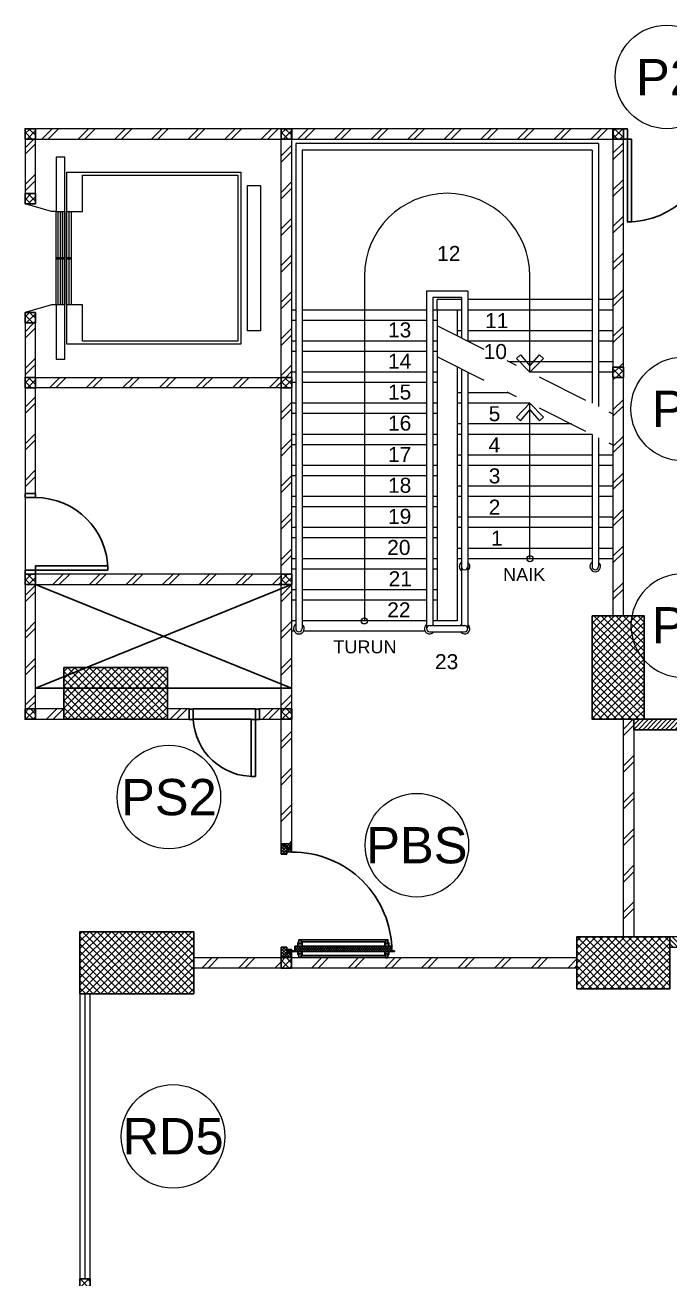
# Model space of a CAD drawing. Header units: millimetres. Extents: x -108 to 351, y -17 to 192.
# Drawn here: x 158.84 to 165.07, y 37.7 to 49.8 of the extents above; entities that cross this region are included whole.
import ezdxf
from ezdxf.enums import TextEntityAlignment as Align

# ---------------------------------------------------------------- set-up
doc = ezdxf.new("R2010")
doc.units = ezdxf.units.MM
doc.linetypes.add('DASHDOT', pattern=[1, 0.5, -0.25, 0, -0.25])
for name, color, linetype, lineweight in [('ars', 11, 'Continuous', 0), ('ars @ 1', 11, 'Continuous', 0), ('ARSIR', 31, 'Continuous', 5), ('KOL', 1, 'Continuous', 30), ('KOLOM', 4, 'Continuous', 9), ('lan', 7, 'Continuous', 15), ('LIFT', 15, 'Continuous', 15), ('NOT', 7, 'Continuous', 20), ('Stair', 7, 'Continuous', 15), ('tem', 5, 'Continuous', 20)]:
    doc.layers.add(name, color=color, linetype=linetype, lineweight=lineweight)
doc.layers.add('as', color=1, linetype='Continuous', plot=False)
for name, color, linetype in [('HID', 1, 'Continuous'), ('Kusen', 30, 'Continuous'), ('STL', 6, 'Continuous')]:
    doc.layers.add(name, color=color, linetype=linetype)
doc.styles.add('RM25', font='arial.ttf')
doc.styles.add('S', font='simplex', dxfattribs={"width": 0.75})
doc.styles.get("Standard").update_dxf_attribs({"font": 'arial.ttf'})
pattern_1 = [(45, (0, 0), (-0.1767767, 0.1767767), []), (45, (0.0625, 0), (-0.1767767, 0.1767767), [])]
pattern_2 = [(45, (0, -3e-11), (-0.1767767, 0.1767767), []), (45, (0.0625, -3e-11), (-0.1767767, 0.1767767), [])]
pattern_3 = [(45, (0, -5), (-0.03535534, 0.03535534), []), (135, (0, -5), (-0.03535534, -0.03535534), [])]
pattern_4 = [(225, (1.1, 1e-06), (-0.014142, 0.014142), []), (135, (1.1, 1e-06), (0.014142, 0.014142), [])]
pattern_5 = [(315, (-2e-13, 1e-06), (0.014142, 0.014142), []), (45, (-2e-13, 1e-06), (-0.014142, 0.014142), [])]

# ---------------------------------------------------------------- blocks, each defined once
blk = doc.blocks.new('K 10.10')
at = {"layer": 'ars'}
h = blk.add_hatch(dxfattribs=at)
h.set_pattern_fill('_USER', color=256, scale=0.05, angle=45, double=1, pattern_type=0)
h.set_pattern_definition([(45, (0, 0), (-0.035355339, 0.035355339), []), (135, (0, 0), (-0.035355339, -0.035355339), [])])
h.paths.add_polyline_path([(1560.538, 1380.407), (1560.638, 1380.407), (1560.638, 1380.507), (1560.538, 1380.507)])
at = {"layer": 'KOL'}
blk.add_lwpolyline([(1560.538, 1380.407), (1560.638, 1380.407), (1560.638, 1380.507), (1560.538, 1380.507)], close=True, dxfattribs=at)
blk = doc.blocks.new('k1')
at = {"layer": 'ars'}
h = blk.add_hatch(dxfattribs=at)
h.set_pattern_fill('_USER', color=256, scale=0.05, angle=45, double=1, pattern_type=0)
h.set_pattern_definition(pattern_3)
h.paths.add_polyline_path([(-0.3, -0.55), (0.3, -0.55), (0.3, 0.55), (-0.3, 0.55)])
at = {"layer": 'KOL'}
blk.add_lwpolyline([(-0.3, -0.55), (0.3, -0.55), (0.3, 0.55), (-0.3, 0.55)], close=True, dxfattribs=at)
blk = doc.blocks.new('k2')
at = {"layer": 'ars'}
h = blk.add_hatch(dxfattribs=at)
h.set_pattern_fill('_USER', color=256, scale=0.05, angle=45, double=1, pattern_type=0)
h.set_pattern_definition(pattern_3)
h.paths.add_polyline_path([(-0.25, -0.5), (0.25, -0.5), (0.25, 0.5), (-0.25, 0.5)])
at = {"layer": 'KOL'}
blk.add_lwpolyline([(-0.25, -0.5), (0.25, -0.5), (0.25, 0.5), (-0.25, 0.5)], close=True, dxfattribs=at)
blk = doc.blocks.new('k3')
at = {"layer": 'ars'}
h = blk.add_hatch(dxfattribs=at)
h.set_pattern_fill('_USER', color=256, scale=0.05, angle=45, double=1, pattern_type=0)
h.set_pattern_definition([(45, (0, -5.05), (-0.03535534, 0.03535534), []), (135, (0, -5.05), (-0.03535534, -0.03535534), [])])
h.paths.add_polyline_path([(-0.25, -0.45), (0.25, -0.45), (0.25, 0.45), (-0.25, 0.45)])
at = {"layer": 'KOL'}
blk.add_lwpolyline([(-0.25, -0.45), (0.25, -0.45), (0.25, 0.45), (-0.25, 0.45)], close=True, dxfattribs=at)
blk = doc.blocks.new('P.80')
at = {"layer": 'Kusen'}
for points in [[(-69.809, -74.837), (-69.769, -74.837), (-69.769, -74.037), (-69.809, -74.037)], [(-70.609, -74.937), (-70.569, -74.937), (-70.569, -74.837), (-70.609, -74.837)], [(-69.769, -74.937), (-69.729, -74.937), (-69.729, -74.837), (-69.769, -74.837)]]:
    blk.add_lwpolyline(points, close=True, dxfattribs=at)
blk.add_arc((-69.769, -74.837), 0.8, 90, 180, dxfattribs=at)
blk = doc.blocks.new('D-P90')
at = {"layer": 'ars'}
h = blk.add_hatch(dxfattribs=at)
h.set_pattern_fill('ANSI37', color=256, scale=0.005, angle=-90, style=0)
h.set_pattern_definition([(45, (-1350.94906, -1248.591899), (0.01122532015, -0.01122532015), []), (315, (-1350.94906, -1248.591899), (-0.01122532015, -0.01122532015), [])])
h.paths.add_polyline_path([(0.009, -0.183, -0.414214), (0.01, -0.184), (0.01, -1.116, -0.414214), (0.009, -1.117), (-0.034, -1.117, 0.414214), (-0.037, -1.12), (-0.037, -1.142, -1), (-0.038, -1.142), (-0.038, -0.158, -1), (-0.037, -0.158), (-0.037, -0.181, 0.414214), (-0.034, -0.183)])
at = {"layer": 'as'}
for p, q in [((-0.04, -0.158), (-0.046, -0.158)), ((-0.042, -0.161), (-0.042, -0.155))]:
    blk.add_line(p, q, dxfattribs=at)
at = {"layer": 'HID'}
for p, q in [((-0.044, -0.125), (-0.092, -0.077)), ((-0.042, -0.123), (-0.091, -0.075)), ((-0.066, -0.147), (-0.023, -0.104)), ((-0.063, -0.147), (-0.023, -0.107)), ((0.966, -0.147), (0.923, -0.104)), ((0.963, -0.147), (0.923, -0.107)), ((0.942, -0.123), (0.991, -0.075)), ((0.944, -0.125), (0.992, -0.077))]:
    blk.add_line(p, q, dxfattribs=at)
for points in [[(-0.044, -0.125), (-0.044, -0.125), (-0.042, -0.123), (-0.042, -0.123)], [(0.944, -0.125), (0.944, -0.125), (0.942, -0.123), (0.942, -0.123)]]:
    blk.add_lwpolyline(points, dxfattribs=at)
at = {"layer": 'KOL'}
blk.add_line((0.97, -0.13), (0.97, -0.15), dxfattribs=at)
at = {"layer": 'Kusen', "ltscale": 2}
for p, q in [((-0.099, -0.221), (-0.099, -1.06)), ((-0.079, -0.241), (-0.079, -1.06)), ((-0.074, -0.211), (-0.04, -0.211)), ((-0.074, -0.221), (-0.074, -0.211)), ((-0.074, -0.251), (-0.074, -0.241)), ((-0.061, -0.251), (-0.061, -0.211)), ((-0.04, -0.251), (-0.04, -0.211)), ((0.046, -0.211), (0.012, -0.211)), ((0.012, -0.251), (0.012, -0.211)), ((0.033, -0.251), (0.033, -0.211)), ((0.046, -0.221), (0.046, -0.211)), ((0.046, -0.251), (0.046, -0.241)), ((0.053, -0.241), (0.053, -1.06)), ((0.073, -0.221), (0.073, -1.06)), ((-0.074, -0.251), (-0.04, -0.251)), ((0.046, -0.251), (0.012, -0.251)), ((-0.074, -1.05), (-0.04, -1.05)), ((-0.074, -1.05), (-0.074, -1.06)), ((-0.074, -1.08), (-0.074, -1.09)), ((-0.061, -1.05), (-0.061, -1.09)), ((-0.04, -1.05), (-0.04, -1.09)), ((0.046, -1.05), (0.012, -1.05)), ((0.012, -1.05), (0.012, -1.09)), ((0.033, -1.05), (0.033, -1.09)), ((0.046, -1.05), (0.046, -1.06)), ((0.046, -1.08), (0.046, -1.09)), ((-0.074, -1.09), (-0.04, -1.09)), ((0.046, -1.09), (0.012, -1.09))]:
    blk.add_line(p, q, dxfattribs=at)
at = {"layer": 'Kusen'}
for p, q in [((-0.042, -0.155), (-0.038, -0.156)), ((-0.042, -0.157), (-0.038, -0.158))]:
    blk.add_line(p, q, dxfattribs=at)
at = {"layer": 'Kusen', "ltscale": 2}
for points in [[(-0.099, -0.241), (-0.061, -0.241), (-0.061, -0.221), (-0.099, -0.221), (-0.099, -0.241)], [(0.073, -0.241), (0.033, -0.241), (0.033, -0.221), (0.073, -0.221), (0.073, -0.241)], [(-0.101, -1.06), (-0.061, -1.06), (-0.061, -1.08), (-0.101, -1.08), (-0.101, -1.06)], [(0.073, -1.06), (0.033, -1.06), (0.033, -1.08), (0.073, -1.08), (0.073, -1.06)]]:
    blk.add_lwpolyline(points, dxfattribs=at)
at = {"layer": 'Kusen'}
blk.add_circle((-0.042, -0.158), 0.001, dxfattribs=at)
for radius, start, end in [(0.0025, 75.7804, 11.3851), (0.961, 270, 0.4597)]:
    blk.add_arc((-0.042, -0.158), radius, start, end, dxfattribs=at)
at = {"layer": 'STL'}
for p, q in [((-0.038, -0.158), (-0.038, -1.142)), ((-0.037, -0.181), (-0.037, -0.158)), ((-0.034, -0.183), (0.009, -0.183)), ((0.01, -0.184), (0.01, -1.116)), ((-0.037, -1.12), (-0.037, -1.142)), ((-0.034, -1.117), (0.009, -1.117))]:
    blk.add_line(p, q, dxfattribs=at)
for points in [[(0, -0.1), (0, -0.103), (-0.019, -0.103, 0.414214), (-0.02, -0.105), (-0.02, -0.148, -0.414214), (-0.022, -0.15), (-0.068, -0.15, -0.414214), (-0.07, -0.148), (-0.07, -0.13), (-0.067, -0.13), (-0.067, -0.146, 0.414214), (-0.065, -0.147), (-0.024, -0.147, 0.414214), (-0.023, -0.146), (-0.023, -0.102, -0.414214), (-0.021, -0.1)], [(0.9, -0.1), (0.9, -0.103), (0.919, -0.103, -0.414214), (0.92, -0.105), (0.92, -0.148, 0.414214), (0.922, -0.15), (0.968, -0.15, 0.414214), (0.97, -0.148), (0.97, -0.13), (0.967, -0.13), (0.967, -0.146, -0.414214), (0.966, -0.147), (0.925, -0.147, -0.414214), (0.923, -0.146), (0.923, -0.102, 0.414214), (0.921, -0.1)]]:
    blk.add_lwpolyline(points, format="xyb", close=True, dxfattribs=at)
blk.add_lwpolyline([(0.009, -0.182), (-0.034, -0.182, -0.414214), (-0.035, -0.181), (-0.035, -0.158, 1), (-0.04, -0.158), (-0.04, -1.142, 1), (-0.035, -1.142), (-0.035, -1.12, -0.414214), (-0.034, -1.119), (0.009, -1.119, 0.414214), (0.012, -1.116), (0.012, -0.184)], format="xyb", dxfattribs=at)
for centre, radius, start, end in [((-0.038, -0.158), 0.00075, 0, 180), ((-0.034, -0.181), 0.0025, 180, 270), ((0.009, -0.184), 0.0025, 360, 90), ((0.009, -0.184), 0.001, 360, 90), ((-0.038, -1.142), 0.00075, 180, 0), ((-0.034, -1.12), 0.0025, 90, 180), ((0.009, -1.116), 0.001, 270, 0)]:
    blk.add_arc(centre, radius, start, end, dxfattribs=at)
blk = doc.blocks.new('PINTU DARURAT')
at = {"layer": 'ARSIR'}
h = blk.add_hatch(dxfattribs=at)
h.set_pattern_fill('_USER', color=256, scale=0.02, angle=315, style=0, double=1, pattern_type=0)
h.set_pattern_definition(pattern_5)
edge = h.paths.add_edge_path()
edge.add_line((0, 0), (0.1, 0))
edge.add_line((0.1, 0), (0.1, 0.05))
edge.add_line((0.1, 0.05), (0.077, 0.05))
edge.add_line((0.077, 0.05), (0.077, 0.096))
edge.add_arc((0.076, 0.096), 0.0015, 360, 450)
edge.add_line((0.075, 0.097), (0.035, 0.097))
edge.add_arc((0.035, 0.096), 0.0015, 90, 180)
edge.add_line((0.033, 0.096), (0.033, 0.08))
edge.add_line((0.033, 0.08), (0.03, 0.08))
edge.add_line((0.03, 0.08), (0.03, 0.1))
edge.add_line((0.03, 0.1), (0, 0.1))
edge.add_line((0, 0.1), (0, 0))
h = blk.add_hatch(dxfattribs=at)
h.set_pattern_fill('_USER', color=256, scale=0.02, angle=315, style=0, double=1, pattern_type=0)
h.set_pattern_definition(pattern_5)
edge = h.paths.add_edge_path()
edge.add_line((0, 0), (0.1, 0))
edge.add_line((0.1, 0), (0.1, 0.05))
edge.add_line((0.1, 0.05), (0.077, 0.05))
edge.add_line((0.077, 0.05), (0.077, 0.096))
edge.add_arc((0.076, 0.096), 0.0015, 360, 450)
edge.add_line((0.075, 0.097), (0.035, 0.097))
edge.add_arc((0.035, 0.096), 0.0015, 90, 180)
edge.add_line((0.033, 0.096), (0.033, 0.08))
edge.add_line((0.033, 0.08), (0.03, 0.08))
edge.add_line((0.03, 0.08), (0.03, 0.1))
edge.add_line((0.03, 0.1), (0, 0.1))
edge.add_line((0, 0.1), (0, 0))
h = blk.add_hatch(dxfattribs=at)
h.set_pattern_fill('_USER', color=256, scale=0.02, angle=315, style=0, double=1, pattern_type=0)
h.set_pattern_definition(pattern_4)
edge = h.paths.add_edge_path()
edge.add_line((1.1, 0), (1, 0))
edge.add_line((1, 0), (1, 0.05))
edge.add_line((1, 0.05), (1.023, 0.05))
edge.add_line((1.023, 0.05), (1.023, 0.096))
edge.add_arc((1.024, 0.096), 0.0015, -630, -540, ccw=False)
edge.add_line((1.024, 0.097), (1.065, 0.097))
edge.add_arc((1.065, 0.096), 0.0015, -360, -270, ccw=False)
edge.add_line((1.067, 0.096), (1.067, 0.08))
edge.add_line((1.067, 0.08), (1.07, 0.08))
edge.add_line((1.07, 0.08), (1.07, 0.1))
edge.add_line((1.07, 0.1), (1.1, 0.1))
edge.add_line((1.1, 0.1), (1.1, 0))
h = blk.add_hatch(dxfattribs=at)
h.set_pattern_fill('_USER', color=256, scale=0.02, angle=315, style=0, double=1, pattern_type=0)
h.set_pattern_definition(pattern_4)
edge = h.paths.add_edge_path()
edge.add_line((1.1, 0), (1, 0))
edge.add_line((1, 0), (1, 0.05))
edge.add_line((1, 0.05), (1.023, 0.05))
edge.add_line((1.023, 0.05), (1.023, 0.096))
edge.add_arc((1.024, 0.096), 0.0015, -630, -540, ccw=False)
edge.add_line((1.024, 0.097), (1.065, 0.097))
edge.add_arc((1.065, 0.096), 0.0015, -360, -270, ccw=False)
edge.add_line((1.067, 0.096), (1.067, 0.08))
edge.add_line((1.067, 0.08), (1.07, 0.08))
edge.add_line((1.07, 0.08), (1.07, 0.1))
edge.add_line((1.07, 0.1), (1.1, 0.1))
edge.add_line((1.1, 0.1), (1.1, 0))
at = {"layer": 'KOL'}
blk.add_line((1.1, 0.1), (1.1, 0), dxfattribs=at)
blk.add_line((1.1, 0.1), (1.1, 0), dxfattribs=at)
blk.add_line((1.1, 0.1), (1.1, 0), dxfattribs=at)
blk.add_line((1.1, 0.1), (1.1, 0), dxfattribs=at)
for points in [[(0, 0), (0.1, 0), (0.1, 0.05), (0.077, 0.05), (0.077, 0.096, 0.414214), (0.075, 0.097), (0.035, 0.097, 0.414214), (0.033, 0.096), (0.033, 0.08), (0.03, 0.08), (0.03, 0.1), (0, 0.1)], [(0, 0), (0.1, 0), (0.1, 0.05), (0.077, 0.05), (0.077, 0.096, 0.414214), (0.075, 0.097), (0.035, 0.097, 0.414214), (0.033, 0.096), (0.033, 0.08), (0.03, 0.08), (0.03, 0.1), (0, 0.1)], [(1.1, 0), (1, 0), (1, 0.05), (1.023, 0.05), (1.023, 0.096, -0.414214), (1.024, 0.097), (1.065, 0.097, -0.414214), (1.067, 0.096), (1.067, 0.08), (1.07, 0.08), (1.07, 0.1), (1.1, 0.1)], [(1.1, 0), (1, 0), (1, 0.05), (1.023, 0.05), (1.023, 0.096, -0.414214), (1.024, 0.097), (1.065, 0.097, -0.414214), (1.067, 0.096), (1.067, 0.08), (1.07, 0.08), (1.07, 0.1), (1.1, 0.1)]]:
    blk.add_lwpolyline(points, format="xyb", close=True, dxfattribs=at)
at = {"layer": 'Kusen', "xscale": -1, "rotation": 180}
blk.add_blockref('D-P90', (0.1, -0.05), dxfattribs=at)
blk = doc.blocks.new('LIFT PENUMPANG')
at = {"layer": 'LIFT'}
for points in [[(-0.705, 1.955), (-0.705, 1.83), (0.695, 1.83), (0.695, 1.955)], [(-0.835, 1.765), (-0.835, 0.085), (0.825, 0.085), (0.825, 1.765)], [(-0.805, 1.735), (-0.805, 0.235), (-0.455, 0.235), (-0.455, 0.085), (0.445, 0.085), (0.445, 0.235), (0.795, 0.235), (0.795, 1.735)], [(-0.455, 0.085), (0.445, 0.085), (0.445, 0.125), (-0.455, 0.125)], [(-0.455, 0.105), (0.445, 0.105), (0.445, 0.125), (-0.455, 0.125)], [(-0.01, 0.125), (0, 0.125), (0, 0.085), (-0.01, 0.085)], [(-0.455, 0.025), (0.445, 0.025), (0.445, 0.065), (-0.455, 0.065)], [(-0.455, 0.045), (0.445, 0.045), (0.445, 0.065), (-0.455, 0.065)], [(-0.455, -0.02), (0.445, -0.02), (0.445, 0.02), (-0.455, 0.02)], [(-0.455, 0), (0.445, 0), (0.445, 0.02), (-0.455, 0.02)], [(-0.01, 0.065), (0, 0.065), (0, 0.025), (-0.01, 0.025)], [(-0.01, 0.02), (0, 0.02), (0, -0.02), (-0.01, -0.02)]]:
    blk.add_lwpolyline(points, close=True, dxfattribs=at)
for points in [[(-0.455, -0.02), (-0.98, -0.02), (-0.98, 0.065), (0.97, 0.065), (0.97, -0.02), (0.445, -0.02)], [(-0.455, -0.02), (-0.455, -0.065), (-0.53, -0.32)], [(0.445, -0.02), (0.445, -0.065), (0.52, -0.32)]]:
    blk.add_lwpolyline(points, dxfattribs=at)
at = {"layer": 'KOLOM', "extrusion": (0, 0, -1), "zscale": -1, "rotation": 270}
blk.add_blockref('K 10.10', (-1379.877, 1560.318), dxfattribs=at)
at = {"layer": 'KOLOM', "extrusion": (0, 0, -1), "xscale": -1, "zscale": -1, "rotation": 90}
blk.add_blockref('K 10.10', (1379.887, 1560.318), dxfattribs=at)
blk = doc.blocks.new('P.60')
at = {"layer": 'Kusen'}
for points in [[(1472.835, 997.535), (1472.875, 997.535), (1472.875, 997.435), (1472.835, 997.435)], [(1473.475, 997.535), (1473.515, 997.535), (1473.515, 997.435), (1473.475, 997.435)], [(1472.875, 996.885), (1472.915, 996.885), (1472.915, 997.435), (1472.875, 997.435)]]:
    blk.add_lwpolyline(points, close=True, dxfattribs=at)
blk.add_arc((1472.895, 997.466), 0.581, 268.0266, 356.9943, dxfattribs=at)
blk = doc.blocks.new('LANTAI-1')
at = {"layer": 'ars'}
h = blk.add_hatch(dxfattribs=at)
h.set_pattern_fill('ANSI31', color=256, scale=0.25, angle=180, style=0)
h.set_pattern_definition([(45, (37.817207, 49.424637), (-0.022097087, 0.022097087), [])])
h.paths.add_polyline_path([(6.617, 43.625), (37.717, 43.625), (37.817, 43.625), (37.817, 50.345), (37.717, 50.345), (37.717, 43.725), (6.617, 43.725)])
h = blk.add_hatch(dxfattribs=at)
h.set_pattern_fill('TEMBOK', color=256, scale=0.25)
h.set_pattern_definition([(45, (-2.475, 9e-08), (-0.1767767, 0.1767767), []), (45, (-2.4125, 9e-08), (-0.1767767, 0.1767767), [])])
h.paths.add_polyline_path([(3.212, 49.425), (0.837, 49.425), (0.837, 49.325), (3.212, 49.325)])
h = blk.add_hatch(dxfattribs=at)
h.set_pattern_fill('TEMBOK', color=256, scale=0.25)
h.set_pattern_definition(pattern_2)
h.paths.add_polyline_path([(6.417, 49.425), (3.312, 49.425), (3.312, 49.325), (6.417, 49.325)])
h = blk.add_hatch(dxfattribs=at)
h.set_pattern_fill('TEMBOK', color=256, scale=0.25)
h.set_pattern_definition(pattern_2)
h.paths.add_polyline_path([(6.417, 47.125), (6.517, 47.125), (6.517, 49.325), (6.417, 49.325)])
h = blk.add_hatch(dxfattribs=at)
h.set_pattern_fill('TEMBOK', color=256, scale=0.25)
h.set_pattern_definition(pattern_2)
h.paths.add_polyline_path([(6.417, 44.725), (6.517, 44.725), (6.517, 47.025), (6.417, 47.025)])
h = blk.add_hatch(dxfattribs=at)
h.set_pattern_fill('TEMBOK', color=256, scale=0.25)
h.set_pattern_definition([(45, (-1e-14, 0.7), (-0.1767767, 0.1767767), []), (45, (0.0625, 0.7), (-0.1767767, 0.1767767), [])])
h.paths.add_polyline_path([(3.312, 46.925), (3.312, 45.125), (3.212, 45.125), (3.212, 46.925)])
h = blk.add_hatch(dxfattribs=at)
h.set_pattern_fill('TEMBOK', color=256, scale=0.25)
h.set_pattern_definition(pattern_2)
h.paths.add_polyline_path([(0.737, 43.825), (0.837, 43.825), (0.837, 45.025), (0.737, 45.025)])
h = blk.add_hatch(dxfattribs=at)
h.set_pattern_fill('TEMBOK', color=256, scale=0.25)
h.set_pattern_definition([(45, (-5.0828, 1.46964), (-0.1767767, 0.1767767), []), (45, (-5.0203, 1.46964), (-0.1767767, 0.1767767), [])])
h.paths.add_polyline_path([(3.212, 45.125), (0.837, 45.125), (0.837, 45.025), (3.212, 45.025)])
h = blk.add_hatch(dxfattribs=at)
h.set_pattern_fill('TEMBOK', color=256, scale=0.25)
h.set_pattern_definition(pattern_2)
h.paths.add_polyline_path([(3.212, 43.825), (3.312, 43.825), (3.312, 45.025), (3.212, 45.025)])
h = blk.add_hatch(dxfattribs=at)
h.set_pattern_fill('TEMBOK', color=256, scale=0.25)
h.set_pattern_definition([(45, (-5.3578, 1.36964), (-0.1767767, 0.1767767), []), (45, (-5.2953, 1.36964), (-0.1767767, 0.1767767), [])])
h.paths.add_polyline_path([(1.112, 43.825), (0.837, 43.825), (0.837, 43.725), (1.112, 43.725)])
h = blk.add_hatch(dxfattribs=at)
h.set_pattern_fill('TEMBOK', color=256, scale=0.25)
h.set_pattern_definition([(45, (-4.1828, 1.34964), (-0.1767767, 0.1767767), []), (45, (-4.1203, 1.34964), (-0.1767767, 0.1767767), [])])
h.paths.add_polyline_path([(2.322, 43.825), (2.112, 43.825), (2.112, 43.725), (2.322, 43.725)])
h = blk.add_hatch(dxfattribs=at)
h.set_pattern_fill('TEMBOK', color=256, scale=0.25)
h.set_pattern_definition([(45, (-3.2928, 1.34964), (-0.1767767, 0.1767767), []), (45, (-3.2303, 1.34964), (-0.1767767, 0.1767767), [])])
h.paths.add_polyline_path([(3.212, 43.825), (3.002, 43.825), (3.002, 43.725), (3.212, 43.725)])
h = blk.add_hatch(dxfattribs=at)
h.set_pattern_fill('TEMBOK', color=256, scale=0.25)
h.set_pattern_definition(pattern_1)
h.paths.add_polyline_path([(3.212, 42.525), (3.312, 42.525), (3.312, 43.725), (3.212, 43.725)])
h = blk.add_hatch(dxfattribs=at)
h.set_pattern_fill('TEMBOK', color=256, scale=0.25)
h.set_pattern_definition(pattern_2)
h.paths.add_polyline_path([(6.517, 43.725), (6.617, 43.725), (6.617, 41.635), (6.517, 41.635)])
h = blk.add_hatch(dxfattribs=at)
h.set_pattern_fill('ANSI31', color=256, scale=0.25, style=0)
h.set_pattern_definition([(315, (7.26757, 41.624637), (-0.022097087, -0.022097087), [])])
h.paths.add_polyline_path([(8.367, 17.615), (8.467, 17.615), (8.467, 16.325), (6.967, 16.325), (6.967, 16.425), (8.367, 16.425)])
h.paths.add_polyline_path([(8.367, 20.415), (8.467, 20.415), (8.467, 19.235), (8.367, 19.235)])
h.paths.add_polyline_path([(8.367, 23.515), (8.467, 23.515), (8.467, 22.035), (8.367, 22.035)])
h.paths.add_polyline_path([(8.367, 26.615), (8.467, 26.615), (8.467, 25.135), (8.367, 25.135)])
h.paths.add_polyline_path([(8.367, 29.715), (8.467, 29.715), (8.467, 28.235), (8.367, 28.235)])
h.paths.add_polyline_path([(8.367, 32.815), (8.467, 32.815), (8.467, 31.335), (8.367, 31.335)])
h.paths.add_polyline_path([(8.367, 35.915), (8.467, 35.915), (8.467, 34.435), (8.367, 34.435)])
h.paths.add_polyline_path([(8.467, 40.635), (8.367, 40.635), (8.367, 41.525), (6.967, 41.525), (6.967, 41.625), (8.467, 41.625)])
h.paths.add_polyline_path([(8.367, 39.015), (8.467, 39.015), (8.467, 37.535), (8.367, 37.535)])
h = blk.add_hatch(dxfattribs=at)
h.set_pattern_fill('TEMBOK', color=256, scale=0.25)
h.set_pattern_definition(pattern_1)
h.paths.add_polyline_path([(3.212, 41.325), (3.212, 41.425), (2.367, 41.425), (2.367, 41.325)])
h = blk.add_hatch(dxfattribs=at)
h.set_pattern_fill('TEMBOK', color=256, scale=0.25)
h.set_pattern_definition(pattern_1)
h.paths.add_polyline_path([(6.067, 41.325), (6.067, 41.425), (3.312, 41.425), (3.312, 41.325)])
at = {"layer": 'ars @ 1'}
h = blk.add_hatch(dxfattribs=at)
h.set_pattern_fill('TEMBOK', color=256, scale=0.25)
h.set_pattern_definition([(45, (1552.04382, -393.13056), (-0.176776695, 0.176776695), []), (45, (1552.10632, -393.13056), (-0.176776695, 0.176776695), [])])
h.paths.add_polyline_path([(0.837, 49.325), (0.737, 49.325), (0.737, 48.8), (0.837, 48.8)])
h = blk.add_hatch(dxfattribs=at)
h.set_pattern_fill('TEMBOK', color=256, scale=0.25)
h.set_pattern_definition(pattern_2)
h.paths.add_polyline_path([(3.212, 49.325), (3.312, 49.325), (3.312, 47.025), (3.212, 47.025)])
h = blk.add_hatch(dxfattribs=at)
h.set_pattern_fill('TEMBOK', color=256, scale=0.25)
h.set_pattern_definition([(45, (1552.04382, -394.90556), (-0.176776695, 0.176776695), []), (45, (1552.10632, -394.90556), (-0.176776695, 0.176776695), [])])
h.paths.add_polyline_path([(0.837, 47.55), (0.737, 47.55), (0.737, 47.025), (0.837, 47.025)])
h = blk.add_hatch(dxfattribs=at)
h.set_pattern_fill('TEMBOK', color=256, scale=0.25)
h.set_pattern_definition(pattern_2)
h.paths.add_polyline_path([(0.837, 46.925), (0.837, 47.025), (3.212, 47.025), (3.212, 46.925)])
h = blk.add_hatch(dxfattribs=at)
h.set_pattern_fill('TEMBOK', color=256, scale=0.25)
h.set_pattern_definition([(45, (1552.04382, -393.15768), (-0.176776695, 0.176776695), []), (45, (1552.10632, -393.15768), (-0.176776695, 0.176776695), [])])
h.paths.add_polyline_path([(0.837, 46.925), (0.737, 46.925), (0.737, 45.905), (0.837, 45.905)])
for p, q in [((3.312, 45.025), (0.837, 44.025)), ((0.837, 45.025), (3.312, 44.025)), ((0.837, 44.025), (3.312, 44.025)), ((2.962, 43.825), (2.362, 43.825)), ((2.922, 43.725), (2.362, 43.725))]:
    blk.add_line(p, q)
at = {"layer": 'ars'}
for p, q in [((6.277, 49.281), (3.352, 49.281)), ((3.352, 49.281), (3.352, 44.6)), ((6.277, 49.281), (6.277, 46.743)), ((6.215, 49.218), (3.415, 49.218)), ((3.415, 49.218), (3.415, 44.6)), ((6.215, 49.218), (6.215, 46.775)), ((5.015, 47.858), (4.615, 47.858)), ((4.615, 47.858), (4.615, 44.6)), ((4.952, 47.796), (4.677, 47.796)), ((4.677, 47.796), (4.677, 44.631)), ((4.952, 47.796), (4.952, 47.406)), ((5.015, 47.858), (5.015, 47.375)), ((4.952, 47.775), (4.717, 47.775)), ((4.717, 47.675), (4.717, 47.775)), ((6.215, 47.775), (5.015, 47.775)), ((6.417, 47.775), (6.277, 47.775)), ((3.352, 47.575), (3.312, 47.575)), ((4.615, 47.575), (3.415, 47.575)), ((4.717, 47.575), (4.677, 47.575)), ((4.952, 47.475), (4.912, 47.475)), ((6.215, 47.475), (5.015, 47.475)), ((6.417, 47.475), (6.277, 47.475)), ((3.352, 47.275), (3.312, 47.275)), ((4.615, 47.275), (3.415, 47.275)), ((4.717, 47.275), (4.677, 47.275)), ((4.952, 47.106), (4.952, 44.631)), ((5.015, 47.075), (5.015, 44.6)), ((6.215, 47.175), (5.415, 47.175)), ((6.417, 47.175), (6.277, 47.175)), ((3.352, 46.975), (3.312, 46.975)), ((4.615, 46.975), (3.415, 46.975)), ((4.717, 46.975), (4.677, 46.975)), ((4.952, 46.875), (4.912, 46.875)), ((5.415, 46.875), (5.015, 46.875)), ((3.352, 46.675), (3.312, 46.675)), ((4.615, 46.675), (3.415, 46.675)), ((4.717, 46.675), (4.677, 46.675)), ((4.952, 46.575), (4.912, 46.575)), ((6.015, 46.575), (5.015, 46.575)), ((6.215, 46.475), (6.215, 45.2)), ((3.352, 46.375), (3.312, 46.375)), ((4.615, 46.375), (3.415, 46.375)), ((4.717, 46.375), (4.677, 46.375)), ((6.277, 46.443), (6.277, 45.2)), ((4.952, 46.275), (4.912, 46.275)), ((6.215, 46.275), (5.015, 46.275)), ((6.417, 46.275), (6.277, 46.275)), ((3.352, 46.075), (3.312, 46.075)), ((4.615, 46.075), (3.415, 46.075)), ((4.717, 46.075), (4.677, 46.075)), ((4.952, 45.975), (4.912, 45.975)), ((6.215, 45.975), (5.015, 45.975)), ((6.417, 45.975), (6.277, 45.975)), ((3.352, 45.775), (3.312, 45.775)), ((4.615, 45.775), (3.415, 45.775)), ((4.717, 45.775), (4.677, 45.775)), ((4.952, 45.675), (4.912, 45.675)), ((6.215, 45.675), (5.015, 45.675)), ((6.417, 45.675), (6.277, 45.675)), ((3.352, 45.475), (3.312, 45.475)), ((4.615, 45.475), (3.415, 45.475)), ((4.717, 45.475), (4.677, 45.475)), ((4.952, 45.375), (4.912, 45.375)), ((6.215, 45.375), (5.015, 45.375)), ((6.417, 45.375), (6.277, 45.375)), ((3.352, 45.175), (3.312, 45.175)), ((4.615, 45.175), (3.415, 45.175)), ((4.717, 45.175), (4.677, 45.175)), ((3.352, 44.875), (3.312, 44.875)), ((4.615, 44.875), (3.415, 44.875)), ((4.717, 44.875), (4.677, 44.875)), ((3.339, 44.575), (3.312, 44.575)), ((4.601, 44.575), (3.428, 44.575)), ((4.646, 44.631), (4.983, 44.631)), ((4.646, 44.568), (4.983, 44.568))]:
    blk.add_line(p, q, dxfattribs=at)
for centre, radius, start, end in [((4.983, 45.2), 0.0512, 127.5719, 232.4281), ((4.983, 45.2), 0.0312, 180, 0), ((4.983, 45.2), 0.0512, 307.5719, 52.4281), ((6.246, 45.2), 0.0512, 127.5719, 52.4281), ((6.246, 45.2), 0.0312, 180, 0), ((3.383, 44.6), 0.0512, 127.5719, 52.4281), ((3.383, 44.6), 0.0312, 180, 0), ((4.646, 44.6), 0.0512, 127.5719, 322.4281), ((4.646, 44.6), 0.0312, 90, 270), ((4.646, 44.6), 0.0512, 37.5719, 52.4281), ((4.983, 44.6), 0.0512, 217.5719, 52.4281), ((4.983, 44.6), 0.0512, 127.5719, 142.4281), ((4.983, 44.6), 0.0312, 270, 90)]:
    blk.add_arc(centre, radius, start, end, dxfattribs=at)
at = {"layer": 'KOL'}
blk.add_lwpolyline([(6.617, 43.625), (37.717, 43.625), (37.817, 43.625), (37.817, 50.345), (37.717, 50.345), (37.717, 43.725), (6.617, 43.725), (6.617, 43.625)], dxfattribs=at)
at = {"layer": 'Kusen'}
for points in [[(0.737, 45.905), (0.737, 45.865), (0.837, 45.865), (0.837, 45.905)], [(0.737, 45.165), (0.737, 45.125), (0.837, 45.125), (0.837, 45.165)], [(0.837, 45.205), (0.837, 45.165), (1.537, 45.165), (1.537, 45.205)]]:
    blk.add_lwpolyline(points, close=True, dxfattribs=at)
blk.add_arc((0.837, 45.165), 0.7, 0, 90, dxfattribs=at)
at = {"layer": 'lan'}
for p, q in [((4.015, 48.001), (4.015, 44.675)), ((5.615, 47.075), (5.615, 48.001)), ((3.352, 47.675), (3.312, 47.675)), ((4.615, 47.675), (3.415, 47.675)), ((4.952, 47.675), (4.677, 47.675)), ((4.717, 47.675), (4.717, 44.675)), ((4.912, 47.675), (4.912, 47.426)), ((6.215, 47.675), (5.015, 47.675)), ((6.417, 47.675), (6.277, 47.675)), ((3.352, 47.375), (3.312, 47.375)), ((4.615, 47.375), (3.415, 47.375)), ((4.717, 47.375), (4.677, 47.375)), ((6.215, 47.375), (5.015, 47.375)), ((6.417, 47.375), (6.277, 47.375)), ((3.352, 47.075), (3.312, 47.075)), ((4.615, 47.075), (3.415, 47.075)), ((4.717, 47.075), (4.677, 47.075)), ((4.912, 47.126), (4.912, 44.675)), ((6.215, 47.075), (5.615, 47.075)), ((6.417, 47.075), (6.277, 47.075)), ((3.352, 46.775), (3.312, 46.775)), ((4.615, 46.775), (3.415, 46.775)), ((4.717, 46.775), (4.677, 46.775)), ((4.952, 46.775), (4.912, 46.775)), ((5.615, 46.775), (5.015, 46.775)), ((5.615, 45.275), (5.615, 46.775)), ((3.352, 46.475), (3.312, 46.475)), ((4.615, 46.475), (3.415, 46.475)), ((4.717, 46.475), (4.677, 46.475)), ((4.952, 46.475), (4.912, 46.475)), ((6.215, 46.475), (5.015, 46.475)), ((3.352, 46.175), (3.312, 46.175)), ((4.615, 46.175), (3.415, 46.175)), ((4.717, 46.175), (4.677, 46.175)), ((4.952, 46.175), (4.912, 46.175)), ((6.215, 46.175), (5.015, 46.175)), ((6.417, 46.175), (6.277, 46.175)), ((0.737, 45.865), (0.737, 45.165)), ((3.352, 45.875), (3.312, 45.875)), ((4.615, 45.875), (3.415, 45.875)), ((4.717, 45.875), (4.677, 45.875)), ((4.952, 45.875), (4.912, 45.875)), ((6.215, 45.875), (5.015, 45.875)), ((6.417, 45.875), (6.277, 45.875)), ((3.352, 45.575), (3.312, 45.575)), ((4.615, 45.575), (3.415, 45.575)), ((4.717, 45.575), (4.677, 45.575)), ((4.952, 45.575), (4.912, 45.575)), ((6.215, 45.575), (5.015, 45.575)), ((6.417, 45.575), (6.277, 45.575)), ((3.352, 45.275), (3.312, 45.275)), ((4.615, 45.275), (3.415, 45.275)), ((4.717, 45.275), (4.677, 45.275)), ((4.952, 45.275), (4.912, 45.275)), ((6.215, 45.275), (5.015, 45.275)), ((6.417, 45.275), (6.277, 45.275)), ((3.352, 44.975), (3.312, 44.975)), ((4.615, 44.975), (3.415, 44.975)), ((4.717, 44.975), (4.677, 44.975)), ((3.352, 44.675), (3.312, 44.675)), ((4.615, 44.675), (3.415, 44.675)), ((4.912, 44.675), (4.677, 44.675)), ((1.317, 38.325), (1.317, 41.075))]:
    blk.add_line(p, q, dxfattribs=at)
at = {"layer": 'lan', "linetype": 'DASHDOT'}
for p, q in [((4.721, 47.522), (6.417, 46.673)), ((4.721, 47.222), (6.417, 46.373))]:
    blk.add_line(p, q, dxfattribs=at)
at = {"layer": 'lan', "ltscale": 2}
for points in [[(5.706, 47.242), (5.745, 47.208), (5.615, 47.075), (5.484, 47.208), (5.523, 47.242), (5.615, 47.137), (5.706, 47.242)], [(5.706, 46.607), (5.745, 46.641), (5.615, 46.775), (5.484, 46.641), (5.523, 46.607), (5.615, 46.712), (5.706, 46.607)]]:
    blk.add_lwpolyline(points, close=True, dxfattribs=at)
at = {"layer": 'lan'}
blk.add_lwpolyline([(1.367, 41.075), (1.267, 41.075), (1.267, 38.325), (1.367, 38.325)], close=True, dxfattribs=at)
blk.add_arc((4.815, 48.001), 0.8, 0, 180, dxfattribs=at)
at = {"layer": 'Stair'}
for centre in [(5.615, 45.275), (4.015, 44.675)]:
    blk.add_circle(centre, 0.0296, dxfattribs=at)
at = {"layer": 'tem'}
for points in [[(0.837, 49.425), (0.837, 49.325), (3.312, 49.325), (3.312, 49.425)], [(6.417, 49.425), (3.312, 49.425), (3.312, 49.325), (6.417, 49.325)], [(0.837, 49.325), (0.737, 49.325), (0.737, 48.8), (0.837, 48.8)], [(3.212, 49.325), (3.312, 49.325), (3.312, 47.025), (3.212, 47.025)], [(0.837, 47.55), (0.737, 47.55), (0.737, 47.025), (0.837, 47.025)], [(0.837, 46.925), (0.837, 47.025), (3.212, 47.025), (3.212, 46.925)], [(0.837, 46.925), (0.737, 46.925), (0.737, 45.905), (0.837, 45.905)], [(3.312, 46.925), (3.312, 45.125), (3.212, 45.125), (3.212, 46.925)], [(0.837, 45.025), (0.737, 45.025), (0.737, 43.825), (0.837, 43.825)], [(3.212, 45.125), (0.837, 45.125), (0.837, 45.025), (3.212, 45.025)], [(3.312, 45.025), (3.312, 43.825), (3.212, 43.825), (3.212, 45.025)], [(1.112, 43.825), (0.837, 43.825), (0.837, 43.725), (1.112, 43.725)], [(2.322, 43.825), (2.112, 43.825), (2.112, 43.725), (2.322, 43.725)], [(3.212, 43.825), (3.002, 43.825), (3.002, 43.725), (3.212, 43.725)], [(3.312, 43.725), (3.312, 42.525), (3.212, 42.525), (3.212, 43.725)], [(6.617, 43.725), (6.617, 41.625), (6.517, 41.625), (6.517, 43.725)]]:
    blk.add_lwpolyline(points, close=True, dxfattribs=at)
at = {"layer": 'tem', "ltscale": 2}
for points in [[(6.417, 47.125), (6.517, 47.125), (6.517, 49.325), (6.417, 49.325)], [(6.417, 44.725), (6.517, 44.725), (6.517, 47.025), (6.417, 47.025)], [(3.212, 41.425), (3.212, 41.325), (2.367, 41.325), (2.367, 41.425)], [(6.067, 41.425), (6.067, 41.325), (3.312, 41.325), (3.312, 41.425)]]:
    blk.add_lwpolyline(points, close=True, dxfattribs=at)
blk.add_lwpolyline([(6.967, 16.325), (8.467, 16.325), (8.467, 41.625), (6.967, 41.625), (6.967, 41.525), (8.367, 41.525), (8.367, 16.425), (6.967, 16.425), (6.967, 16.325)], dxfattribs=at)
at = {"xscale": -1, "rotation": 270}
blk.add_blockref('LIFT PENUMPANG', (1.057, 48.18), dxfattribs=at)
at = {"color": 2, "xscale": -1, "rotation": 270}
blk.add_blockref('PINTU DARURAT', (3.212, 41.425), dxfattribs=at)
at = {"layer": 'KOL', "xscale": -1}
for name, p, rotation in [('k2', (6.467, 44.225), 180), ('k2', (1.612, 43.975), 90), ('k1', (1.817, 41.375), 90), ('k3', (6.517, 41.375), 270.0000000000001)]:
    blk.add_blockref(name, p, dxfattribs=dict(at, rotation=rotation))
at = {"layer": 'KOLOM', "extrusion": (0, 0, -1), "zscale": -1}
for p in [(-1561.376, -1331.082), (-1563.851, -1331.082), (-1567.056, -1331.082), (-1561.376, -1333.482), (-1563.851, -1333.482), (-1561.376, -1335.382), (-1563.851, -1335.382), (-1561.376, -1336.682), (-1563.851, -1336.682)]:
    blk.add_blockref('K 10.10', p, dxfattribs=at)
at = {"layer": 'KOLOM', "extrusion": (0, 0, -1), "zscale": -1, "rotation": 180}
blk.add_blockref('K 10.10', (1554.121, 1427.532), dxfattribs=at)
at = {"layer": 'KOLOM', "extrusion": (0, 0, -1), "xscale": -1, "zscale": -1}
for p, rotation in [((1377.195, 1601.963), 90), ((1377.195, 1601.963), 90), ((-1381.774, -1522.314), 270)]:
    blk.add_blockref('K 10.10', p, dxfattribs=dict(at, rotation=rotation))
at = {"layer": 'Kusen', "rotation": 180}
blk.add_blockref('P.80', (-63.212, -25.512), dxfattribs=at)
at = {"layer": 'Kusen', "xscale": -1}
blk.add_blockref('P.60', (1475.837, -953.711), dxfattribs=at)
at = {"layer": 'NOT', "char_height": 0.14482, "attachment_point": 7}
for s, insert in [('\\pi0.056192;12', (4.662, 48.148)), ('\\pi0.055451;13', (4.188, 47.409)), ('\\pi0.069429;11', (5.112, 47.5)), ('\\pi0.055698;10', (5.112, 47.2)), ('\\pi0.055747;14', (4.188, 47.109)), ('\\pi0.054907;15', (4.188, 46.809)), ('\\pi0.10435;5', (5.112, 46.6)), ('\\pi0.0555;16', (4.188, 46.509)), ('\\pi0.055451;17', (4.188, 46.209)), ('\\pi0.10227;4', (5.112, 46.3)), ('\\pi0.10494;3', (5.112, 46)), ('\\pi0.055303;18', (4.188, 45.909)), ('\\pi0.055303;19', (4.188, 45.609)), ('\\pi0.1044;2', (5.112, 45.7)), ('\\pi0.12569;1', (5.112, 45.4)), ('\\pi0.047647;20', (4.188, 45.309)), ('\\pi0.061378;21', (4.188, 45.009)), ('\\pi0.048141;22', (4.188, 44.709)), ('\\pi0.0474;23', (4.65, 44.207))]:
    blk.add_mtext_dynamic_manual_height_columns(s, width=0.30472, gutter_width=1, heights=[0], dxfattribs=dict(at, insert=insert))
at = {"layer": 'NOT', "char_height": 0.125, "attachment_point": 7, "style": 'RM25'}
for s, width, insert in [('\\pi0.035295;NAIK', 0.46452, (5.32, 45.059)), ('\\pi-0.023543;TURUN', 0.5456, (3.739, 44.36))]:
    blk.add_mtext_dynamic_manual_height_columns(s, width=width, gutter_width=1.25, heights=[0], dxfattribs=dict(at, insert=insert))
blk = doc.blocks.new('NAV')
blk.add_circle((0, -0.4), 0.4)
at = {"style": 'S', "width": 0.75, "flags": 4}
blk.add_attdef('AV', text='', height=0.3, dxfattribs=at).set_placement((0, -0.4), align=Align.MIDDLE)

msp = doc.modelspace()

# ---------------------------------------------------------------- block references
at = {"color": 2}
msp.add_blockref('LANTAI-1', (158.10666, -0.62888), dxfattribs=at)
at = {"layer": 'NOT'}
ref = msp.add_blockref('NAV', (165.04488, 48.79585), dxfattribs=dict(at, xscale=1.25, yscale=1.25, zscale=1.25, rotation=180))
ref.add_attrib('AV', 'P2', dxfattribs={"layer": '0', "height": 0.35, "flags": 4}).set_placement((165.04488, 49.29585), align=Align.MIDDLE)
ref = msp.add_blockref('NAV', (165.19733, 45.59048), dxfattribs=dict(at, xscale=1.25, yscale=1.25, zscale=1.25, rotation=180))
ref.add_attrib('AV', 'P5', dxfattribs={"layer": '0', "height": 0.35, "flags": 4}).set_placement((165.19733, 46.09048), align=Align.MIDDLE)
ref = msp.add_blockref('NAV', (165.19733, 44.50101), dxfattribs=dict(at, xscale=-1.25, yscale=1.25, zscale=1.25))
ref.add_attrib('AV', 'P5', dxfattribs={"layer": '0', "height": 0.35, "flags": 4}).set_placement((165.19733, 44.00101), align=Align.MIDDLE)
ref = msp.add_blockref('NAV', (160.23337, 41.84565), dxfattribs=dict(at, xscale=1.25, yscale=1.25, zscale=1.25, rotation=180))
ref.add_attrib('AV', 'PS2', dxfattribs={"layer": '0', "height": 0.35, "flags": 4}).set_placement((160.23337, 42.34565), align=Align.MIDDLE)
ref = msp.add_blockref('NAV', (162.62913, 41.38129), dxfattribs=dict(at, xscale=1.25, yscale=1.25, zscale=1.25, rotation=180))
ref.add_attrib('AV', 'PBS', dxfattribs={"layer": '0', "height": 0.35, "flags": 4}).set_placement((162.62913, 41.88129), align=Align.MIDDLE)
ref = msp.add_blockref('NAV', (160.27387, 39.57075), dxfattribs=dict(at, xscale=1.25, yscale=1.25, zscale=1.25))
ref.add_attrib('AV', 'RD5', dxfattribs={"layer": '0', "height": 0.35, "flags": 4}).set_placement((160.27387, 39.07075), align=Align.MIDDLE)

doc.saveas('drawing.dxf')
